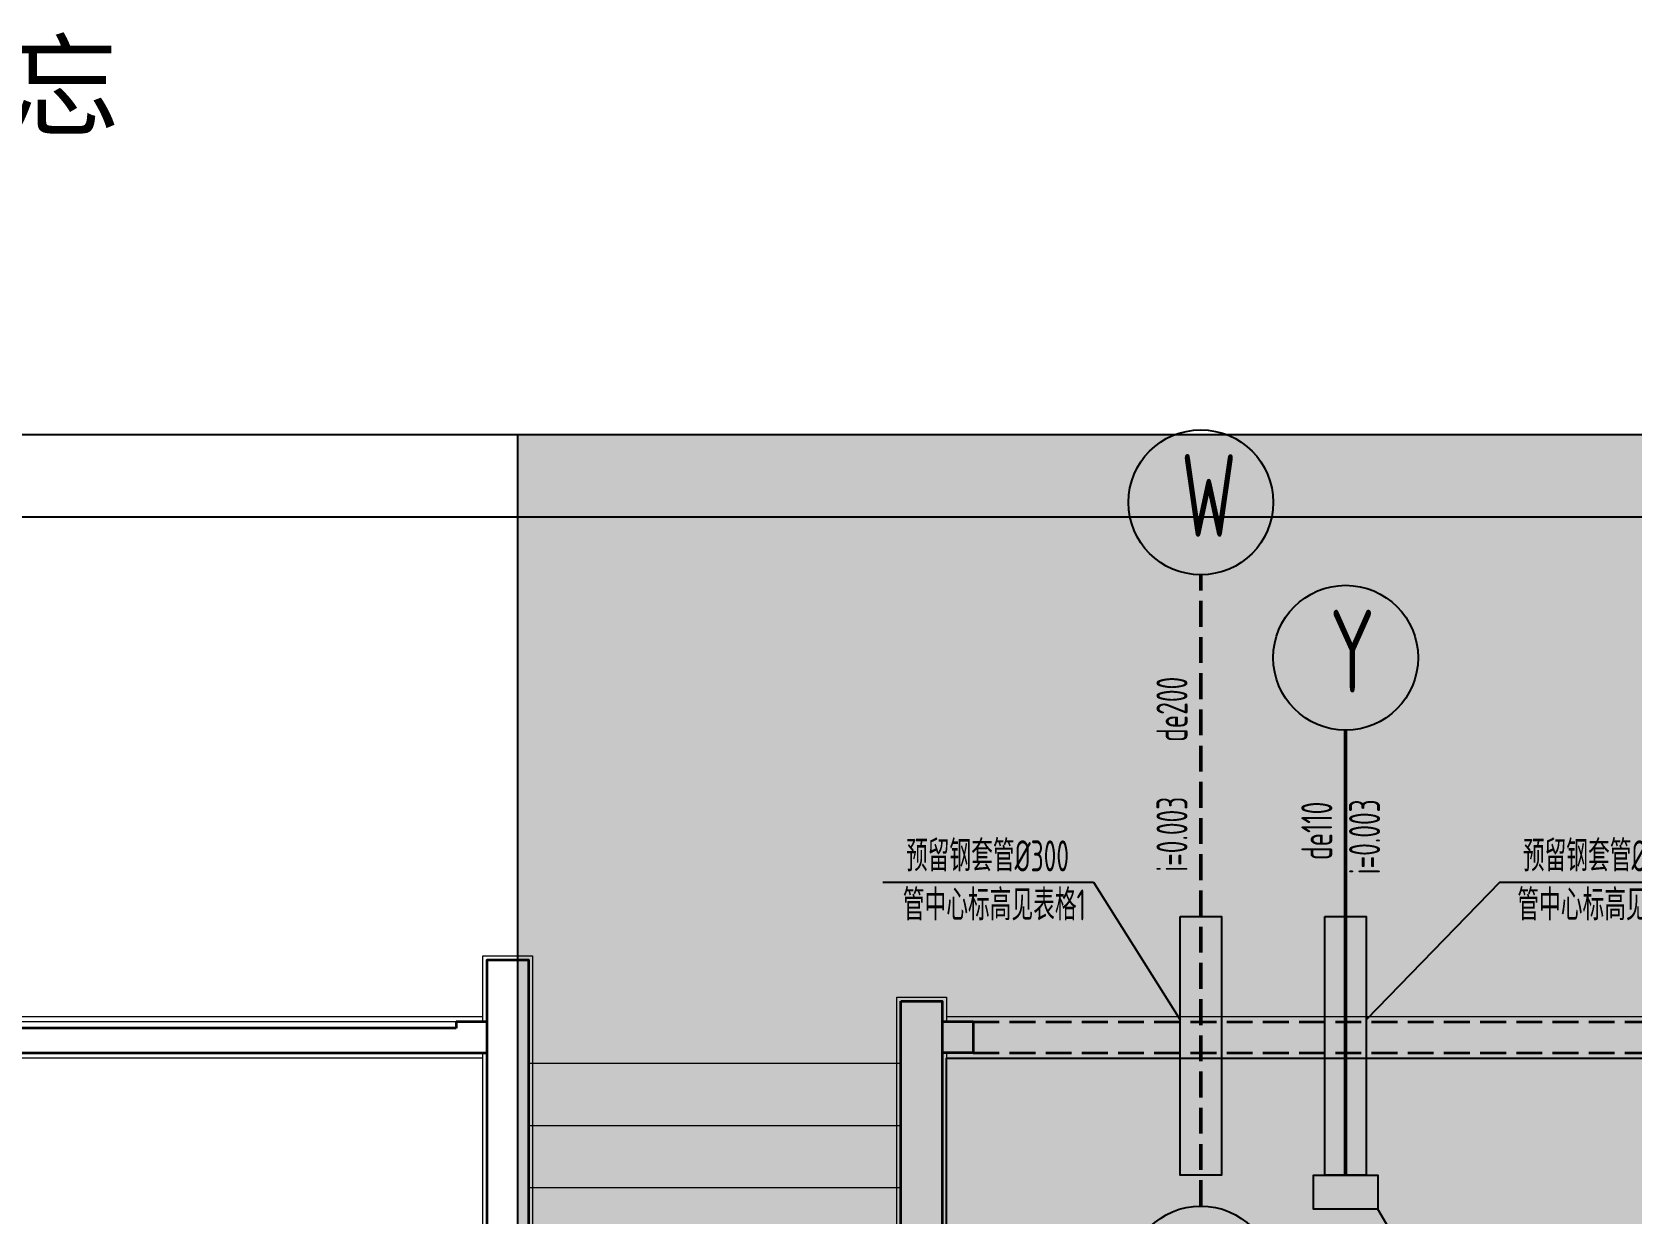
# Model space of a CAD drawing. Header units: inches. Extents: x 143994 to 247866, y 243815 to 272761.
# Drawn here: x 220938 to 228672, y 267048 to 272760 of the extents above; entities that cross this region are included whole.
import ezdxf

# ---------------------------------------------------------------- set-up
doc = ezdxf.new("R2010")
doc.units = ezdxf.units.IN
doc.header["$LTSCALE"] = 1000
doc.header["$MEASUREMENT"] = 0
doc.linetypes.add('DASH', pattern=[0.35, 0.25, -0.1])
doc.layers.get('DEFPOINTS').update_dxf_attribs({"color": 62})
for name, color, linetype in [('00污水标注', 130, 'Continuous'), ('00雨水标注', 3, 'Continuous'), ('00雨水管件', 64, 'Continuous'), ('A-ANNO-NOTE', 4, 'Continuous')]:
    doc.layers.add(name, color=color, linetype=linetype)
for name, color, linetype, lineweight in [('00污水管', 120, 'DASH', 50), ('00雨水管', 60, 'Continuous', 50), ('A-Flr-Misc', 252, 'Continuous', 9), ('A-Flr-Stairs', 8, 'Continuous', 9), ('A-M-Paint-Sill', 173, 'Continuous', 9), ('A-M-Stone', 11, 'Continuous', 15), ('A-Wall', 254, 'Continuous', 35)]:
    doc.layers.add(name, color=color, linetype=linetype, lineweight=lineweight)
doc.styles.add('ECADI', font='hzs.shx', dxfattribs={"width": 0.7, "bigfont": 'hztxt.shx'})
doc.styles.get("Standard").update_dxf_attribs({"font": 'arial.ttf'})
doc.linetypes.add('Y_WATER_SUPPLY', pattern='A,3,-0.2,["Y",Standard,S=0.2,R=0,X=-0.1,Y=-0.05],-0.2', length=3.4)

# ---------------------------------------------------------------- blocks, each defined once
blk = doc.blocks.new('*U517')
at = {"layer": 'A-Flr-Misc', "color": 251}
blk.add_line((2250, 0), (0, 0), dxfattribs=at)
at = {"layer": 'A-Wall'}
for p, q in [((-4800, 0), (-4950, 0)), ((-4800, 0), (-4800, -150)), ((0, 0), (0, -150)), ((2400, 0), (2250, 0)), ((2250, 0), (2250, -30)), ((2250, -30), (0, -30)), ((-4800, -150), (-4950, -150)), ((0, -150), (2400, -150))]:
    blk.add_line(p, q, dxfattribs=at)
at = {"layer": 'A-Wall', "linetype": 'DASH', "ltscale": 0.5}
for p, q in [((-4800, 0), (0, 0)), ((-4800, -150), (0, -150))]:
    blk.add_line(p, q, dxfattribs=at)
blk = doc.blocks.new('*U523')
at = {"layer": 'A-Wall'}
for p, q in [((-2400, 0), (-2550, 0)), ((-2400, 0), (-2400, -150)), ((2450, 0), (2599.9, 0)), ((2450, 0), (2450, -150)), ((-2400, -150), (-2550, -150)), ((2450, -150), (2600, -150))]:
    blk.add_line(p, q, dxfattribs=at)
at = {"layer": 'A-Wall', "linetype": 'DASH', "ltscale": 0.5}
for p, q in [((-2400, 0), (2450, 0)), ((-2400, -150), (2450, -150))]:
    blk.add_line(p, q, dxfattribs=at)
blk = doc.blocks.new('污水检查井')
at = {"layer": '00污水标注'}
blk.add_circle((-1841099.8, -241691.9), 300, dxfattribs=at)
at = {"layer": '00污水标注', "style": 'ECADI', "width": 0.7}
blk.add_text('W', height=342.9, dxfattribs=at).set_placement((-1841180.9, -241834.5))
blk = doc.blocks.new('雨水检查井2')
at = {"layer": '00雨水标注'}
blk.add_circle((-1873308.4, -252604.8), 300, dxfattribs=at)
at = {"layer": '00雨水标注', "style": 'ECADI', "width": 0.7}
blk.add_text('Y', height=342.9, dxfattribs=at).set_placement((-1873372.9, -252748.9))

msp = doc.modelspace()

# ---------------------------------------------------------------- hatches: boundary and pattern name
at = {"layer": 'DEFPOINTS'}
h = msp.add_hatch(dxfattribs=at)
h.set_pattern_fill('ANSI31', color=250)
h.set_pattern_definition([(45, (0, 0), (-1.122532015, 1.122532015), [])])
h.paths.add_polyline_path([(247866.03, 243814.78), (223286.02, 243814.78), (223286.02, 270814.78), (247866.03, 270814.78)])

# ---------------------------------------------------------------- linework, layer by layer
at = {"layer": '00污水标注', "color": 1}
for p, q in [((225050.84, 268651.65), (226069.41, 268651.65)), ((226069.41, 268651.65), (226488.03, 267986.1)), ((228032.68, 268651.65), (227387.99, 267986.1)), ((228032.68, 268651.65), (229051.25, 268651.65))]:
    msp.add_line(p, q, dxfattribs=at)
for points in [[(226488.03, 268486.1), (226688.03, 268486.1), (226688.03, 267236.1), (226488.03, 267236.1)], [(227187.99, 268486.1), (227387.99, 268486.1), (227387.99, 267236.1), (227187.99, 267236.1)]]:
    msp.add_lwpolyline(points, close=True, dxfattribs=at)
at = {"layer": '00污水管', "ltscale": 0.5}
msp.add_line((226588.03, 267086.1), (226588.03, 270137), dxfattribs=at)
at = {"layer": '00雨水标注'}
msp.add_line((227709.47, 266622.71), (227443.43, 267070.86), dxfattribs=at)
at = {"layer": '00雨水管', "linetype": 'Y_WATER_SUPPLY', "ltscale": 0.5}
msp.add_line((227287.99, 267236.1), (227287.99, 269386.1), dxfattribs=at)
at = {"layer": '00雨水管件'}
msp.add_lwpolyline([(227443.43, 267070.86), (227132.54, 267070.86), (227132.54, 267236.1), (227443.43, 267236.1)], close=True, dxfattribs=at)
at = {"layer": 'A-Flr-Stairs'}
for p, q in [((223338.2, 267776.1), (225138.2, 267776.1)), ((223338.2, 267476.1), (225138.2, 267476.1)), ((223338.2, 267176.1), (225138.2, 267176.1))]:
    msp.add_line(p, q, dxfattribs=at)
at = {"layer": 'A-M-Paint-Sill'}
for points in [[(223118.2, 267976.1), (223118.2, 268296.1), (223358.2, 268296.1), (223358.2, 264366.1)], [(225358.2, 267826.1), (225358.2, 265656.1), (224558.2, 265656.1), (224558.2, 265896.1), (225118.2, 265896.1), (225118.2, 267766.1), (225118.2, 268096.1), (225358.2, 268096.1), (225358.2, 267976.1)], [(223118.2, 264366.1), (223118.2, 267826.1)]]:
    msp.add_lwpolyline(points, dxfattribs=at)
at = {"layer": 'A-M-Stone'}
for p, q in [((223118.2, 268001.1), (215808.2, 268001.1)), ((230468.15, 268001.1), (225358.2, 268001.1)), ((223118.2, 267801.1), (215808.2, 267801.1)), ((230468.15, 267801.1), (225358.2, 267801.1))]:
    msp.add_line(p, q, dxfattribs=at)
at = {"layer": 'A-Wall'}
msp.add_lwpolyline([(223138.2, 264366.1), (223138.2, 268276.1), (223338.2, 268276.1), (223338.2, 264366.1)], dxfattribs=at)
msp.add_lwpolyline([(225138.2, 268076.1), (225338.2, 268076.1), (225338.2, 265676.1), (224578.2, 265676.1), (224578.2, 265876.1), (225138.2, 265876.1), (225138.2, 267766.1)], close=True, dxfattribs=at)
at = {"layer": 'DEFPOINTS', "linetype": 'ByBlock'}
for points in [[(212766.03, 270814.78), (247866.03, 270814.78), (247866.03, 243814.78), (212766.03, 243814.78)], [(213116.03, 244814.78), (247516.03, 244814.78), (247516.03, 270414.78), (213116.03, 270414.78)]]:
    msp.add_lwpolyline(points, close=True, dxfattribs=at)
at = {"layer": 'DEFPOINTS'}
msp.add_lwpolyline([(247866.03, 243814.78), (223286.02, 243814.78), (223286.02, 270814.78), (247866.03, 270814.78)], close=True, dxfattribs=at)
msp.add_lwpolyline([(225358.2, 265656.1), (225358.2, 267801.1), (230468.15, 267801.1)], dxfattribs=at)

# ---------------------------------------------------------------- block references
at = {"layer": '00污水标注', "xscale": 1.166666666666667, "yscale": 1.166666666666667, "zscale": 1.166666666666667}
for p in [(2374537.85, 552460.91), (2374537.85, 548710.02)]:
    msp.add_blockref('污水检查井', p, dxfattribs=at)
at = {"layer": '00雨水标注', "xscale": 1.166666666666667, "yscale": 1.166666666666667, "zscale": 1.166666666666667}
msp.add_blockref('雨水检查井2', (2412814.46, 564441.73), dxfattribs=at)
at = {"layer": 'A-Wall'}
for name, p in [('*U517', (220738.2, 267976.1)), ('*U523', (227888.2, 267976.1))]:
    msp.add_blockref(name, p, dxfattribs=at)

# ---------------------------------------------------------------- texts
at = {"layer": '00污水标注', "style": 'ECADI', "width": 0.7}
for s, p in [('de200', (226523.62, 269329.48)), ('i=0.003', (226523.62, 268701.62))]:
    msp.add_text(s, height=150, rotation=90, dxfattribs=at).set_placement(p)
at = {"layer": '00污水标注', "color": 1, "style": 'ECADI', "width": 0.7}
for s, p in [('预留钢套管%%C300', (225162.94, 268703.36)), ('预留钢套管%%C150', (228144.78, 268703.36)), ('管中心标高见表格1', (225147.65, 268466.43)), ('管中心标高见表格1', (228117.98, 268466.43))]:
    msp.add_text(s, height=150, dxfattribs=at).set_placement(p)
at = {"layer": '00雨水标注', "style": 'ECADI', "width": 0.7}
for s, p in [('de110', (227223.58, 268758.52)), ('i=0.003', (227454.64, 268689.31))]:
    msp.add_text(s, height=150, rotation=90, dxfattribs=at).set_placement(p)
at = {"layer": 'A-ANNO-NOTE', "insert": (221361.31, 272697.87), "char_height": 400, "attachment_point": 3}
msp.add_mtext_dynamic_manual_height_columns('{\\fSimSun|b0|i0|c134|p2;井盖现场位置备忘}', width=7852.4663, gutter_width=1750, heights=[0], dxfattribs=at)

doc.saveas('drawing.dxf')
